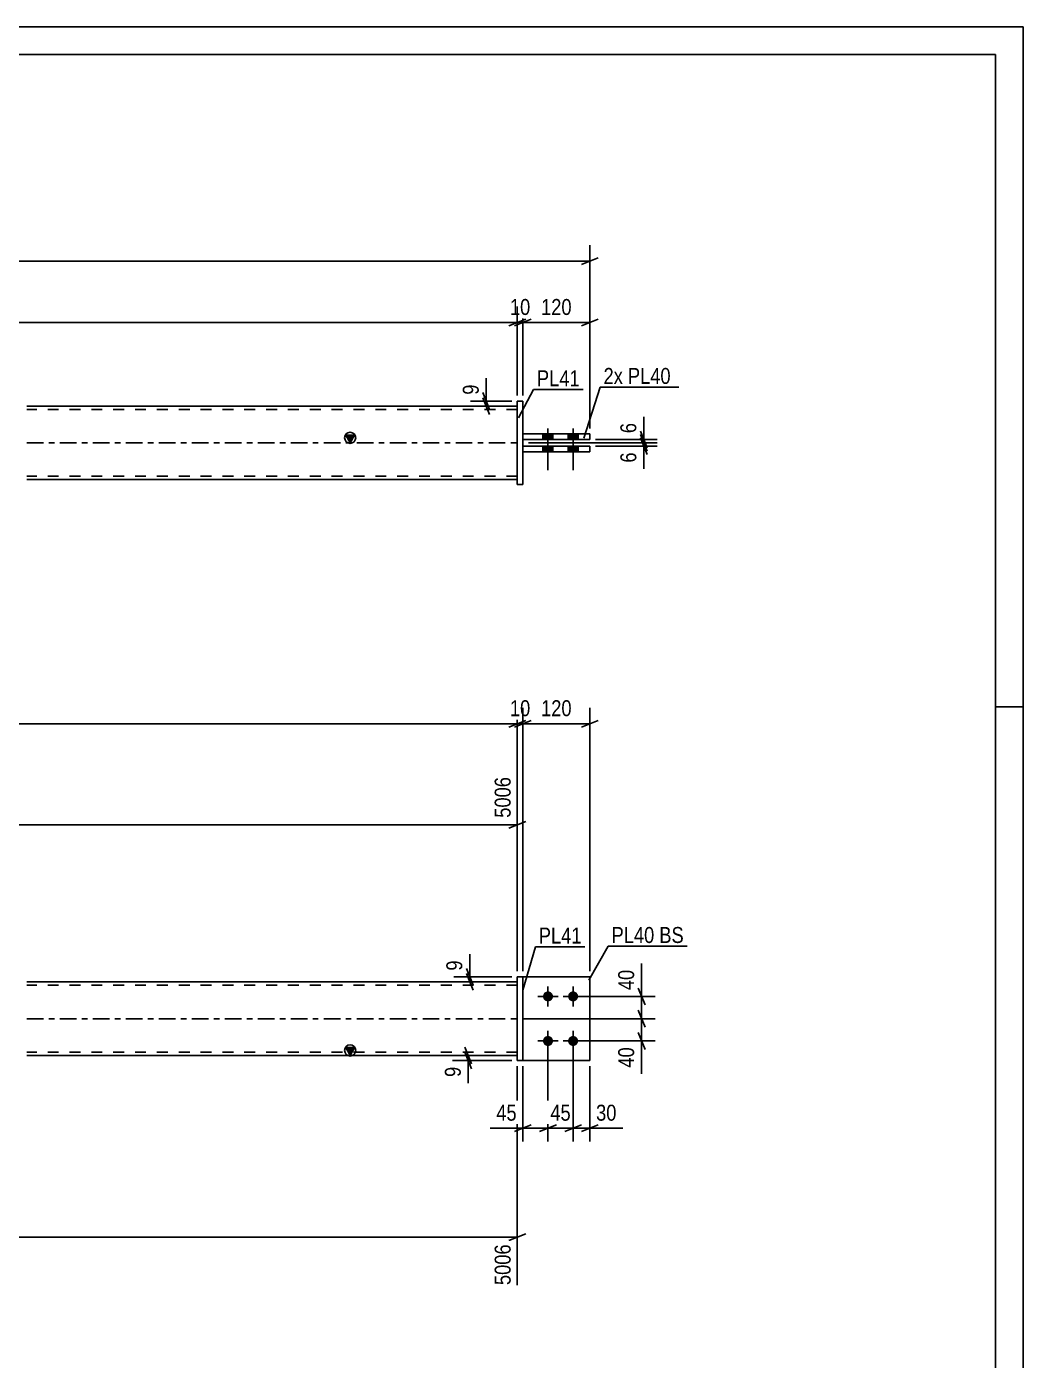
# Model space of a CAD drawing. Header units: millimetres. Extents: x 0 to 594, y 0 to 420.
# Drawn here: x 415.2 to 594, y 180.7 to 420 of the extents above; entities that cross this region are included whole.
import ezdxf

# ---------------------------------------------------------------- set-up
doc = ezdxf.new("R2010")
doc.units = ezdxf.units.MM
doc.linetypes.add('DXK_LINE_DOT2', pattern=[3.9198, 1.9599, -1.9599])
doc.linetypes.add('DXK_LINE_DOT3', pattern=[5.9187, 2.979, -0.9799, 0.9799, -0.9799])
doc.styles.add('Arial Narrow', font='ARIALN.TTF', dxfattribs={"height": 0.2})

# ---------------------------------------------------------------- blocks, each defined once
blk = doc.blocks.new('Unknown-582685858-1127')
at = {"color": 5, "linetype": 'Continuous'}
for p, q in [((594, 420), (0, 420)), ((594, 0), (594, 420)), ((589, 415), (5, 415)), ((589, 5), (589, 415)), ((594, 298), (589, 298))]:
    blk.add_line(p, q, dxfattribs=at)
blk = doc.blocks.new('Part-582685858-1683 - 1672')
at = {"linetype": 'Continuous'}
blk.add_hatch(color=2, dxfattribs=at).paths.add_polyline_path([(473.2, 235.43), (472.4, 236.83), (474, 236.83)])
at = {"color": 2, "linetype": 'Continuous'}
for p, q in [((503.2, 248.63), (415.2, 248.63)), ((503.2, 235.43), (415.2, 235.43)), ((473.2, 235.43), (472.4, 236.83)), ((472.4, 236.83), (474, 236.83)), ((474, 236.83), (473.2, 235.43))]:
    blk.add_line(p, q, dxfattribs=at)
at = {"color": 7, "linetype": 'DXK_LINE_DOT2'}
for p, q in [((503.2, 248.03), (415.2, 248.03)), ((503.2, 235.43), (503.2, 248.63)), ((503.2, 236.03), (415.2, 236.03))]:
    blk.add_line(p, q, dxfattribs=at)
at = {"color": 7, "linetype": 'DXK_LINE_DOT3'}
blk.add_line((415.2, 242.03), (503.2, 242.03), dxfattribs=at)
at = {"color": 2, "linetype": 'Continuous'}
blk.add_circle((473.2, 236.33), 1, dxfattribs=at)
blk = doc.blocks.new('Part-582685858-1688 - 1672')
at = {"color": 2, "linetype": 'Continuous'}
for p, q in [((516.2, 249.53), (504.2, 249.53)), ((516.2, 249.53), (516.2, 249.53)), ((516.2, 249.53), (516.2, 234.53)), ((516.2, 234.53), (504.2, 234.53))]:
    blk.add_line(p, q, dxfattribs=at)
at = {"color": 7, "linetype": 'DXK_LINE_DOT2'}
for p, q in [((516.2, 249.53), (504.2, 249.53)), ((504.2, 249.53), (504.2, 249.53)), ((504.2, 234.53), (504.2, 249.53)), ((516.2, 249.53), (516.2, 249.53)), ((516.2, 234.53), (504.2, 234.53))]:
    blk.add_line(p, q, dxfattribs=at)
blk = doc.blocks.new('Part-582685858-1693 - 1672')
at = {"color": 7, "linetype": 'DXK_LINE_DOT2'}
for p, q in [((504.2, 249.53), (516.2, 249.53)), ((516.2, 249.53), (504.2, 249.53)), ((504.2, 249.53), (504.2, 249.53)), ((504.2, 234.53), (504.2, 249.53)), ((516.2, 249.53), (516.2, 249.53)), ((516.2, 249.53), (516.2, 234.53)), ((516.2, 234.53), (504.2, 234.53)), ((516.2, 234.53), (504.2, 234.53))]:
    blk.add_line(p, q, dxfattribs=at)
blk = doc.blocks.new('Part-582685858-1698 - 1672')
at = {"color": 2, "linetype": 'Continuous'}
for p, q in [((503.2, 249.53), (504.2, 249.53)), ((503.2, 234.53), (503.2, 249.53)), ((504.2, 234.53), (504.2, 249.53)), ((503.2, 234.53), (503.2, 234.53)), ((503.2, 234.53), (504.2, 234.53))]:
    blk.add_line(p, q, dxfattribs=at)
at = {"color": 7, "linetype": 'DXK_LINE_DOT2'}
for p, q in [((503.2, 249.53), (504.2, 249.53)), ((503.2, 234.53), (504.2, 234.53))]:
    blk.add_line(p, q, dxfattribs=at)
blk = doc.blocks.new('Bolt-582685858-1719 - 1672')
at = {"linetype": 'Continuous'}
for points in [[(508.7, 246.93), (508.89, 246.91), (509.07, 246.85), (509.23, 246.76), (509.37, 246.63), (509.48, 246.48), (509.56, 246.31), (509.6, 246.12), (509.6, 245.93), (509.56, 245.75), (509.48, 245.58), (509.37, 245.42), (509.23, 245.3), (509.07, 245.2), (508.89, 245.15), (508.7, 245.13), (508.52, 245.15), (508.34, 245.2), (508.17, 245.3), (508.03, 245.42), (507.92, 245.58), (507.85, 245.75), (507.81, 245.93), (507.81, 246.12), (507.85, 246.31), (507.92, 246.48), (508.03, 246.63), (508.17, 246.76), (508.34, 246.85), (508.52, 246.91)], [(513.2, 246.93), (513.39, 246.91), (513.57, 246.85), (513.73, 246.76), (513.87, 246.63), (513.98, 246.48), (514.06, 246.31), (514.1, 246.12), (514.1, 245.93), (514.06, 245.75), (513.98, 245.58), (513.87, 245.42), (513.73, 245.3), (513.57, 245.2), (513.39, 245.15), (513.2, 245.13), (513.02, 245.15), (512.84, 245.2), (512.67, 245.3), (512.53, 245.42), (512.42, 245.58), (512.35, 245.75), (512.31, 245.93), (512.31, 246.12), (512.35, 246.31), (512.42, 246.48), (512.53, 246.63), (512.67, 246.76), (512.84, 246.85), (513.02, 246.91)], [(508.7, 238.93), (508.89, 238.91), (509.07, 238.85), (509.23, 238.76), (509.37, 238.63), (509.48, 238.48), (509.56, 238.31), (509.6, 238.12), (509.6, 237.93), (509.56, 237.75), (509.48, 237.58), (509.37, 237.42), (509.23, 237.3), (509.07, 237.2), (508.89, 237.15), (508.7, 237.13), (508.52, 237.15), (508.34, 237.2), (508.17, 237.3), (508.03, 237.42), (507.92, 237.58), (507.85, 237.75), (507.81, 237.93), (507.81, 238.12), (507.85, 238.31), (507.92, 238.48), (508.03, 238.63), (508.17, 238.76), (508.34, 238.85), (508.52, 238.91)], [(513.2, 238.93), (513.39, 238.91), (513.57, 238.85), (513.73, 238.76), (513.87, 238.63), (513.98, 238.48), (514.06, 238.31), (514.1, 238.12), (514.1, 237.93), (514.06, 237.75), (513.98, 237.58), (513.87, 237.42), (513.73, 237.3), (513.57, 237.2), (513.39, 237.15), (513.2, 237.13), (513.02, 237.15), (512.84, 237.2), (512.67, 237.3), (512.53, 237.42), (512.42, 237.58), (512.35, 237.75), (512.31, 237.93), (512.31, 238.12), (512.35, 238.31), (512.42, 238.48), (512.53, 238.63), (512.67, 238.76), (512.84, 238.85), (513.02, 238.91)]]:
    blk.add_hatch(color=1, dxfattribs=at).paths.add_polyline_path(points)
at = {"color": 1, "linetype": 'Continuous'}
for p, q in [((508.7, 247.83), (508.7, 244.23)), ((513.2, 247.83), (513.2, 244.23)), ((506.9, 246.03), (510.5, 246.03)), ((511.4, 246.03), (515, 246.03)), ((508.7, 239.83), (508.7, 236.23)), ((513.2, 239.83), (513.2, 236.23)), ((506.9, 238.03), (510.5, 238.03)), ((511.4, 238.03), (515, 238.03))]:
    blk.add_line(p, q, dxfattribs=at)
blk = doc.blocks.new('Bolt-582685858-1367 - 1364')
at = {"linetype": 'Continuous'}
for points in [[(509.6, 346.94), (507.8, 346.94), (507.8, 345.94), (509.6, 345.94)], [(509.6, 346.94), (507.8, 346.94), (507.8, 345.94), (509.6, 345.94)], [(514.1, 346.94), (512.3, 346.94), (512.3, 345.94), (514.1, 345.94)], [(514.1, 346.94), (512.3, 346.94), (512.3, 345.94), (514.1, 345.94)], [(509.6, 344.74), (507.8, 344.74), (507.8, 343.74), (509.6, 343.74)], [(509.6, 344.74), (507.8, 344.74), (507.8, 343.74), (509.6, 343.74)], [(514.1, 344.74), (512.3, 344.74), (512.3, 343.74), (514.1, 343.74)], [(514.1, 344.74), (512.3, 344.74), (512.3, 343.74), (514.1, 343.74)]]:
    blk.add_hatch(color=1, dxfattribs=at).paths.add_polyline_path(points)
at = {"color": 1, "linetype": 'Continuous'}
for p, q in [((507.8, 346.94), (507.8, 345.94)), ((507.8, 346.94), (507.8, 345.94)), ((508.7, 347.94), (508.7, 340.44)), ((508.7, 347.94), (508.7, 340.44)), ((509.6, 346.94), (509.6, 345.94)), ((509.6, 346.94), (509.6, 345.94)), ((512.3, 346.94), (512.3, 345.94)), ((512.3, 346.94), (512.3, 345.94)), ((513.2, 347.94), (513.2, 340.44)), ((513.2, 347.94), (513.2, 340.44)), ((514.1, 346.94), (514.1, 345.94)), ((514.1, 346.94), (514.1, 345.94)), ((507.8, 344.74), (507.8, 343.74)), ((507.8, 344.74), (507.8, 343.74)), ((509.6, 344.74), (509.6, 343.74)), ((509.6, 344.74), (509.6, 343.74)), ((512.3, 344.74), (512.3, 343.74)), ((512.3, 344.74), (512.3, 343.74)), ((514.1, 344.74), (514.1, 343.74)), ((514.1, 344.74), (514.1, 343.74))]:
    blk.add_line(p, q, dxfattribs=at)
blk = doc.blocks.new('Part-582685858-1402 - 1364')
at = {"linetype": 'Continuous'}
blk.add_hatch(color=2, dxfattribs=at).paths.add_polyline_path([(473.2, 345.34), (472.4, 346.74), (474, 346.74)])
at = {"color": 2, "linetype": 'Continuous'}
for p, q in [((503.2, 351.94), (415.2, 351.94)), ((473.2, 345.34), (472.4, 346.74)), ((472.4, 346.74), (474, 346.74)), ((474, 346.74), (473.2, 345.34)), ((503.2, 338.74), (415.2, 338.74))]:
    blk.add_line(p, q, dxfattribs=at)
at = {"color": 7, "linetype": 'DXK_LINE_DOT2'}
for p, q in [((503.2, 338.74), (503.2, 351.94)), ((503.2, 351.34), (415.2, 351.34)), ((503.2, 339.34), (415.2, 339.34))]:
    blk.add_line(p, q, dxfattribs=at)
at = {"color": 7, "linetype": 'DXK_LINE_DOT3'}
blk.add_line((415.2, 345.34), (503.2, 345.34), dxfattribs=at)
at = {"color": 2, "linetype": 'Continuous'}
blk.add_circle((473.2, 346.24), 1, dxfattribs=at)
blk = doc.blocks.new('Part-582685858-1417 - 1364')
at = {"color": 2, "linetype": 'Continuous'}
for p, q in [((504.2, 344.74), (516.2, 344.74)), ((504.2, 343.74), (504.2, 344.74)), ((516.2, 343.74), (516.2, 344.74)), ((516.2, 343.74), (504.2, 343.74))]:
    blk.add_line(p, q, dxfattribs=at)
at = {"color": 7, "linetype": 'DXK_LINE_DOT2'}
for p, q in [((516.2, 344.74), (504.2, 344.74)), ((504.2, 343.74), (516.2, 343.74))]:
    blk.add_line(p, q, dxfattribs=at)
blk = doc.blocks.new('Part-582685858-1422 - 1364')
at = {"color": 2, "linetype": 'Continuous'}
for p, q in [((504.2, 346.94), (516.2, 346.94)), ((504.2, 346.94), (504.2, 345.94)), ((516.2, 346.94), (516.2, 345.94)), ((504.2, 345.94), (516.2, 345.94))]:
    blk.add_line(p, q, dxfattribs=at)
at = {"color": 7, "linetype": 'DXK_LINE_DOT2'}
for p, q in [((504.2, 346.94), (504.2, 346.94)), ((516.2, 346.94), (504.2, 346.94)), ((516.2, 346.94), (516.2, 346.94)), ((504.2, 345.94), (516.2, 345.94))]:
    blk.add_line(p, q, dxfattribs=at)
blk = doc.blocks.new('Part-582685858-1437 - 1364')
at = {"color": 2, "linetype": 'Continuous'}
for p, q in [((503.2, 352.84), (503.2, 352.84)), ((503.2, 337.84), (503.2, 352.84)), ((503.2, 352.84), (504.2, 352.84)), ((504.2, 352.84), (504.2, 352.84)), ((504.2, 352.84), (504.2, 337.84)), ((503.2, 337.84), (504.2, 337.84)), ((503.2, 337.84), (503.2, 337.84)), ((504.2, 337.84), (504.2, 337.84))]:
    blk.add_line(p, q, dxfattribs=at)
at = {"color": 7, "linetype": 'DXK_LINE_DOT2'}
for p, q in [((503.2, 352.84), (503.2, 352.84)), ((503.2, 352.84), (504.2, 352.84)), ((503.2, 337.84), (504.2, 337.84))]:
    blk.add_line(p, q, dxfattribs=at)
blk = doc.blocks.new('StraightDimension-582685858-1814 - 1672')
at = {"color": 7, "linetype": 'Continuous'}
for p, q in [((316.77, 234.43), (316.77, 185.54)), ((503.2, 233.53), (503.2, 194.24)), ((318.27, 203.45), (315.27, 202.25)), ((501.7, 202.25), (504.7, 203.45)), ((316.77, 202.85), (503.2, 202.85))]:
    blk.add_line(p, q, dxfattribs=at)
at = {"color": 0}
blk.add_wipeout([(414.24, 203.6), (414.24, 207.8), (405.73, 207.8), (405.73, 203.6)], dxfattribs=at)
at = {"color": 0, "linetype": 'Continuous'}
blk.add_wipeout([(502.6, 202.15), (498.4, 202.15), (498.4, 193.64), (502.6, 193.64)], dxfattribs=at)
at = {"color": 3, "style": 'Arial Narrow'}
blk.add_text('2074', height=2.863, dxfattribs=at).set_placement((406.33, 204.2))
at = {"color": 3, "linetype": 'Continuous', "style": 'Arial Narrow'}
blk.add_text('5006', height=2.863, rotation=90.0002, dxfattribs=at).set_placement((502, 194.24))
blk = doc.blocks.new('StraightDimension-582685858-1987 - 1672')
at = {"color": 7, "linetype": 'Continuous'}
for p, q in [((524.91, 247.53), (526.11, 244.53)), ((514.2, 246.03), (527.91, 246.03)), ((525.51, 242.03), (525.51, 246.03)), ((504.2, 242.03), (527.91, 242.03)), ((526.11, 240.53), (524.91, 243.53))]:
    blk.add_line(p, q, dxfattribs=at)
at = {"color": 0}
blk.add_wipeout([(524.76, 251.41), (520.56, 251.41), (520.56, 246.55), (524.76, 246.55)], dxfattribs=at)
at = {"color": 7, "linetype": 'Continuous'}
blk.add_line((525.51, 246.03), (525.51, 251.93), dxfattribs=at)
blk.add_line((525.51, 246.03), (525.51, 251.93), dxfattribs=at)
at = {"color": 3, "style": 'Arial Narrow'}
blk.add_text('40', height=2.863, rotation=90.0002, dxfattribs=at).set_placement((524.16, 247.15))
blk = doc.blocks.new('StraightDimension-582685858-1909 - 1672')
at = {"color": 7, "linetype": 'Continuous'}
for p, q in [((508.7, 237.03), (508.7, 219.98)), ((504.2, 233.53), (504.2, 219.98)), ((502.7, 221.78), (505.7, 222.98)), ((510.2, 222.98), (507.2, 221.78)), ((504.2, 222.38), (508.7, 222.38))]:
    blk.add_line(p, q, dxfattribs=at)
at = {"color": 0}
blk.add_wipeout([(503.68, 223.13), (503.68, 227.33), (498.82, 227.33), (498.82, 223.13)], dxfattribs=at)
at = {"color": 7, "linetype": 'Continuous'}
blk.add_line((504.2, 222.38), (498.3, 222.38), dxfattribs=at)
blk.add_line((504.2, 222.38), (498.3, 222.38), dxfattribs=at)
at = {"color": 3, "style": 'Arial Narrow'}
blk.add_text('45', height=2.863, dxfattribs=at).set_placement((499.42, 223.73))
blk = doc.blocks.new('StraightDimension-582685858-1774 - 1672')
at = {"color": 7, "linetype": 'Continuous'}
for p, q in [((299.2, 249.79), (299.2, 285.39)), ((503.2, 250.53), (503.2, 285.39)), ((300.7, 277.38), (297.7, 276.18)), ((299.2, 276.78), (503.2, 276.78)), ((501.7, 276.18), (504.7, 277.38))]:
    blk.add_line(p, q, dxfattribs=at)
at = {"color": 0, "linetype": 'Continuous'}
blk.add_wipeout([(502.6, 285.99), (498.4, 285.99), (498.4, 277.48), (502.6, 277.48)], dxfattribs=at)
at = {"color": 0}
blk.add_wipeout([(405.46, 277.53), (405.46, 281.73), (396.95, 281.73), (396.95, 277.53)], dxfattribs=at)
at = {"color": 3, "linetype": 'Continuous', "style": 'Arial Narrow'}
blk.add_text('5006', height=2.863, rotation=90.0002, dxfattribs=at).set_placement((502, 278.08))
at = {"color": 3, "style": 'Arial Narrow'}
blk.add_text('2250', height=2.863, dxfattribs=at).set_placement((397.55, 278.13))
blk = doc.blocks.new('StraightDimension-582685858-2032 - 1672')
at = {"color": 7, "linetype": 'Continuous'}
for p, q in [((503.2, 250.53), (503.2, 297.8)), ((83.91, 294.95), (503.2, 294.95)), ((501.7, 294.35), (504.7, 295.55))]:
    blk.add_line(p, q, dxfattribs=at)
blk = doc.blocks.new('StraightDimension-582685858-1900 - 1672')
at = {"color": 7, "linetype": 'Continuous'}
for p, q in [((493.8, 236.93), (495, 233.93)), ((502.2, 235.43), (491.55, 235.43)), ((502.2, 234.53), (491.55, 234.53)), ((495, 233.03), (493.8, 236.03)), ((494.4, 234.53), (494.4, 235.43))]:
    blk.add_line(p, q, dxfattribs=at)
at = {"color": 0}
blk.add_wipeout([(493.65, 234), (489.45, 234), (489.45, 230.97), (493.65, 230.97)], dxfattribs=at)
at = {"color": 7, "linetype": 'Continuous'}
blk.add_line((494.4, 234.53), (494.4, 230.45), dxfattribs=at)
blk.add_line((494.4, 234.53), (494.4, 230.45), dxfattribs=at)
at = {"color": 3, "style": 'Arial Narrow'}
blk.add_text('9', height=2.86, rotation=90.0002, dxfattribs=at).set_placement((493.05, 231.57))
blk = doc.blocks.new('StraightDimension-582685858-1925 - 1672')
at = {"color": 7, "linetype": 'Continuous'}
for p, q in [((508.7, 237.03), (508.7, 219.98)), ((513.2, 237.03), (513.2, 219.98)), ((507.2, 221.78), (510.2, 222.98)), ((514.7, 222.98), (511.7, 221.78)), ((508.7, 222.38), (513.2, 222.38))]:
    blk.add_line(p, q, dxfattribs=at)
at = {"color": 0}
blk.add_wipeout([(513.38, 223.13), (513.38, 227.33), (508.52, 227.33), (508.52, 223.13)], dxfattribs=at)
at = {"color": 3, "style": 'Arial Narrow'}
blk.add_text('45', height=2.863, dxfattribs=at).set_placement((509.12, 223.73))
blk = doc.blocks.new('StraightDimension-582685858-1935 - 1672')
at = {"color": 7, "linetype": 'Continuous'}
for p, q in [((513.2, 237.03), (513.2, 219.98)), ((516.2, 233.53), (516.2, 219.98)), ((511.7, 221.78), (514.7, 222.98)), ((517.7, 222.98), (514.7, 221.78)), ((513.2, 222.38), (516.2, 222.38))]:
    blk.add_line(p, q, dxfattribs=at)
at = {"color": 0}
blk.add_wipeout([(521.58, 223.13), (521.58, 227.33), (516.73, 227.33), (516.73, 223.13)], dxfattribs=at)
at = {"color": 7, "linetype": 'Continuous'}
blk.add_line((516.2, 222.38), (522.11, 222.38), dxfattribs=at)
blk.add_line((516.2, 222.38), (522.11, 222.38), dxfattribs=at)
at = {"color": 3, "style": 'Arial Narrow'}
blk.add_text('30', height=2.863, dxfattribs=at).set_placement((517.33, 223.73))
blk = doc.blocks.new('StraightDimension-582685858-1974 - 1672')
at = {"color": 7, "linetype": 'Continuous'}
for p, q in [((504.2, 242.03), (527.91, 242.03)), ((524.91, 243.53), (526.11, 240.53)), ((525.51, 238.03), (525.51, 242.03)), ((526.11, 236.53), (524.91, 239.53)), ((514.2, 238.03), (527.91, 238.03))]:
    blk.add_line(p, q, dxfattribs=at)
at = {"color": 0}
blk.add_wipeout([(524.76, 237.5), (520.56, 237.5), (520.56, 232.65), (524.76, 232.65)], dxfattribs=at)
at = {"color": 7, "linetype": 'Continuous'}
blk.add_line((525.51, 238.03), (525.51, 232.12), dxfattribs=at)
blk.add_line((525.51, 238.03), (525.51, 232.12), dxfattribs=at)
at = {"color": 3, "style": 'Arial Narrow'}
blk.add_text('40', height=2.863, rotation=90.0002, dxfattribs=at).set_placement((524.16, 233.25))
blk = doc.blocks.new('StraightDimension-582685858-2009 - 1672')
at = {"color": 7, "linetype": 'Continuous'}
for p, q in [((502.2, 249.53), (491.82, 249.53)), ((494.07, 251.03), (495.27, 248.03)), ((495.27, 247.13), (494.07, 250.13)), ((494.67, 248.63), (494.67, 249.53)), ((502.2, 248.63), (491.82, 248.63))]:
    blk.add_line(p, q, dxfattribs=at)
at = {"color": 0}
blk.add_wipeout([(493.92, 253.08), (489.72, 253.08), (489.72, 250.05), (493.92, 250.05)], dxfattribs=at)
at = {"color": 7, "linetype": 'Continuous'}
blk.add_line((494.67, 249.53), (494.67, 253.61), dxfattribs=at)
blk.add_line((494.67, 249.53), (494.67, 253.61), dxfattribs=at)
at = {"color": 3, "style": 'Arial Narrow'}
blk.add_text('9', height=2.86, rotation=90.0002, dxfattribs=at).set_placement((493.32, 250.65))
blk = doc.blocks.new('StraightDimension-582685858-2043 - 1672')
at = {"color": 7, "linetype": 'Continuous'}
for p, q in [((503.2, 250.53), (503.2, 297.8)), ((504.2, 250.53), (504.2, 297.8)), ((501.7, 294.35), (504.7, 295.55)), ((505.7, 295.55), (502.7, 294.35)), ((503.2, 294.95), (504.2, 294.95))]:
    blk.add_line(p, q, dxfattribs=at)
at = {"color": 0}
blk.add_wipeout([(506.13, 295.7), (506.13, 299.9), (501.27, 299.9), (501.27, 295.7)], dxfattribs=at)
at = {"color": 3, "style": 'Arial Narrow'}
blk.add_text('10', height=2.863, dxfattribs=at).set_placement((501.87, 296.3))
blk = doc.blocks.new('StraightDimension-582685858-2054 - 1672')
at = {"color": 7, "linetype": 'Continuous'}
for p, q in [((504.2, 250.53), (504.2, 297.8)), ((516.2, 250.53), (516.2, 297.8)), ((502.7, 294.35), (505.7, 295.55)), ((504.2, 294.95), (516.2, 294.95)), ((517.7, 295.55), (514.7, 294.35))]:
    blk.add_line(p, q, dxfattribs=at)
at = {"color": 0}
blk.add_wipeout([(513.54, 295.7), (513.54, 299.9), (506.86, 299.9), (506.86, 295.7)], dxfattribs=at)
at = {"color": 3, "style": 'Arial Narrow'}
blk.add_text('120', height=2.863, dxfattribs=at).set_placement((507.46, 296.3))
blk = doc.blocks.new('StraightDimension-582685858-1498 - 1364')
at = {"color": 7, "linetype": 'Continuous'}
for p, q in [((516.2, 347.94), (516.2, 380.79)), ((514.7, 377.34), (517.7, 378.54)), ((71.91, 377.94), (516.2, 377.94))]:
    blk.add_line(p, q, dxfattribs=at)
blk = doc.blocks.new('StraightDimension-582685858-1509 - 1364')
at = {"color": 7, "linetype": 'Continuous'}
for p, q in [((504.2, 353.84), (504.2, 369.78)), ((516.2, 347.94), (516.2, 369.78)), ((502.7, 366.33), (505.7, 367.53)), ((504.2, 366.93), (516.2, 366.93)), ((517.7, 367.53), (514.7, 366.33))]:
    blk.add_line(p, q, dxfattribs=at)
at = {"color": 0}
blk.add_wipeout([(513.54, 367.68), (513.54, 371.88), (506.86, 371.88), (506.86, 367.68)], dxfattribs=at)
at = {"color": 3, "style": 'Arial Narrow'}
blk.add_text('120', height=2.863, dxfattribs=at).set_placement((507.46, 368.28))
blk = doc.blocks.new('StraightDimension-582685858-1519 - 1364')
at = {"color": 7, "linetype": 'Continuous'}
for p, q in [((503.2, 353.84), (503.2, 369.78)), ((504.2, 353.84), (504.2, 369.78)), ((501.7, 366.33), (504.7, 367.53)), ((505.7, 367.53), (502.7, 366.33)), ((503.2, 366.93), (504.2, 366.93))]:
    blk.add_line(p, q, dxfattribs=at)
at = {"color": 0}
blk.add_wipeout([(506.13, 367.68), (506.13, 371.88), (501.27, 371.88), (501.27, 367.68)], dxfattribs=at)
at = {"color": 3, "style": 'Arial Narrow'}
blk.add_text('10', height=2.863, dxfattribs=at).set_placement((501.87, 368.28))
blk = doc.blocks.new('StraightDimension-582685858-1529 - 1364')
at = {"color": 7, "linetype": 'Continuous'}
for p, q in [((503.2, 353.84), (503.2, 369.78)), ((84.91, 366.93), (503.2, 366.93)), ((501.7, 366.33), (504.7, 367.53))]:
    blk.add_line(p, q, dxfattribs=at)
blk = doc.blocks.new('StraightDimension-582685858-1560 - 1364')
at = {"color": 7, "linetype": 'Continuous'}
for p, q in [((497.02, 354.34), (498.22, 351.34)), ((502.2, 352.84), (494.77, 352.84)), ((502.2, 351.94), (494.77, 351.94)), ((498.22, 350.44), (497.02, 353.44)), ((497.62, 351.94), (497.62, 352.84))]:
    blk.add_line(p, q, dxfattribs=at)
at = {"color": 0}
blk.add_wipeout([(496.87, 356.39), (492.67, 356.39), (492.67, 353.37), (496.87, 353.37)], dxfattribs=at)
at = {"color": 7, "linetype": 'Continuous'}
blk.add_line((497.62, 352.84), (497.62, 356.92), dxfattribs=at)
blk.add_line((497.62, 352.84), (497.62, 356.92), dxfattribs=at)
at = {"color": 3, "style": 'Arial Narrow'}
blk.add_text('9', height=2.86, rotation=90.0002, dxfattribs=at).set_placement((496.27, 353.97))
blk = doc.blocks.new('StraightDimension-582685858-1571 - 1364')
at = {"color": 7, "linetype": 'Continuous'}
for p, q in [((525.3, 347.44), (526.5, 344.44)), ((505.2, 345.34), (528.3, 345.34)), ((517.2, 345.94), (528.3, 345.94)), ((526.5, 343.84), (525.3, 346.84)), ((525.9, 345.34), (525.9, 345.94))]:
    blk.add_line(p, q, dxfattribs=at)
at = {"color": 0}
blk.add_wipeout([(525.15, 349.49), (520.95, 349.49), (520.95, 346.47), (525.15, 346.47)], dxfattribs=at)
at = {"color": 7, "linetype": 'Continuous'}
blk.add_line((525.9, 345.94), (525.9, 350.02), dxfattribs=at)
blk.add_line((525.9, 345.94), (525.9, 350.02), dxfattribs=at)
at = {"color": 3, "style": 'Arial Narrow'}
blk.add_text('6', height=2.86, rotation=90.0002, dxfattribs=at).set_placement((524.55, 347.07))
blk = doc.blocks.new('StraightDimension-582685858-1580 - 1364')
at = {"color": 7, "linetype": 'Continuous'}
for p, q in [((505.2, 345.34), (528.3, 345.34)), ((517.2, 344.74), (528.3, 344.74)), ((525.3, 346.84), (526.5, 343.84)), ((526.5, 343.24), (525.3, 346.24)), ((525.9, 344.74), (525.9, 345.34))]:
    blk.add_line(p, q, dxfattribs=at)
at = {"color": 0}
blk.add_wipeout([(525.15, 344.22), (520.95, 344.22), (520.95, 341.19), (525.15, 341.19)], dxfattribs=at)
at = {"color": 7, "linetype": 'Continuous'}
blk.add_line((525.9, 344.74), (525.9, 340.66), dxfattribs=at)
blk.add_line((525.9, 344.74), (525.9, 340.66), dxfattribs=at)
at = {"color": 3, "style": 'Arial Narrow'}
blk.add_text('6', height=2.86, rotation=90.0002, dxfattribs=at).set_placement((524.55, 341.79))
blk = doc.blocks.new('Mark-582685858-1694 - 1672')
at = {"color": 0}
blk.add_wipeout([(514.73, 255.51), (514.73, 258.51), (507.05, 258.51), (507.05, 255.51)], dxfattribs=at)
blk.add_wipeout([(514.73, 255.51), (514.73, 258.51), (507.05, 258.51), (507.05, 255.51)], dxfattribs=at)
at = {"color": 30, "linetype": 'Continuous'}
for p, q in [((504.2, 247.15), (506.45, 254.91)), ((506.45, 254.91), (515.33, 254.91))]:
    blk.add_line(p, q, dxfattribs=at)
at = {"color": 3, "style": 'Arial Narrow'}
blk.add_text('PL41', height=2.863, dxfattribs=at).set_placement((507.05, 255.51))
blk = doc.blocks.new('MarkSet-582685858-2086 - 1672')
at = {"color": 0}
blk.add_wipeout([(527.78, 255.61), (527.78, 258.61), (520.11, 258.61), (520.11, 255.61)], dxfattribs=at)
blk.add_wipeout([(527.78, 255.61), (527.78, 258.61), (520.11, 258.61), (520.11, 255.61)], dxfattribs=at)
at = {"color": 30, "linetype": 'Continuous'}
blk.add_line((516.01, 248.95), (519.51, 255.01), dxfattribs=at)
at = {"color": 0}
blk.add_wipeout([(533.06, 255.61), (533.06, 258.61), (528.68, 258.61), (528.68, 255.61)], dxfattribs=at)
blk.add_wipeout([(533.06, 255.61), (533.06, 258.61), (528.68, 258.61), (528.68, 255.61)], dxfattribs=at)
at = {"color": 30, "linetype": 'Continuous'}
blk.add_line((519.51, 255.01), (533.66, 255.01), dxfattribs=at)
at = {"color": 3, "style": 'Arial Narrow'}
for s, p in [('PL40', (520.11, 255.61)), ('BS', (528.68, 255.61))]:
    blk.add_text(s, height=2.863, dxfattribs=at).set_placement(p)
blk = doc.blocks.new('Mark-582685858-1433 - 1364')
at = {"color": 0}
blk.add_wipeout([(514.4, 355.49), (514.4, 358.49), (506.72, 358.49), (506.72, 355.49)], dxfattribs=at)
blk.add_wipeout([(514.4, 355.49), (514.4, 358.49), (506.72, 358.49), (506.72, 355.49)], dxfattribs=at)
at = {"color": 30, "linetype": 'Continuous'}
for p, q in [((503.43, 349.81), (506.12, 354.89)), ((506.12, 354.89), (515, 354.89))]:
    blk.add_line(p, q, dxfattribs=at)
at = {"color": 3, "style": 'Arial Narrow'}
blk.add_text('PL41', height=2.863, dxfattribs=at).set_placement((506.72, 355.49))
blk = doc.blocks.new('MarkSet-582685858-1657 - 1364')
at = {"color": 0}
blk.add_wipeout([(522.14, 355.91), (522.14, 358.91), (518.67, 358.91), (518.67, 355.91)], dxfattribs=at)
blk.add_wipeout([(522.14, 355.91), (522.14, 358.91), (518.67, 358.91), (518.67, 355.91)], dxfattribs=at)
at = {"color": 30, "linetype": 'Continuous'}
blk.add_line((515.11, 346.17), (518.07, 355.31), dxfattribs=at)
at = {"color": 0}
blk.add_wipeout([(530.71, 355.91), (530.71, 358.91), (523.04, 358.91), (523.04, 355.91)], dxfattribs=at)
blk.add_wipeout([(530.71, 355.91), (530.71, 358.91), (523.04, 358.91), (523.04, 355.91)], dxfattribs=at)
at = {"color": 30, "linetype": 'Continuous'}
blk.add_line((518.07, 355.31), (532.21, 355.31), dxfattribs=at)
at = {"color": 3, "style": 'Arial Narrow'}
for s, p in [('2x', (518.67, 355.91)), ('PL40', (523.04, 355.91))]:
    blk.add_text(s, height=2.863, dxfattribs=at).set_placement(p)

msp = doc.modelspace()

# ---------------------------------------------------------------- block references
for name in ['Unknown-582685858-1127', 'Part-582685858-1402 - 1364', 'Part-582685858-1437 - 1364', 'Part-582685858-1422 - 1364', 'Bolt-582685858-1367 - 1364', 'Part-582685858-1417 - 1364', 'Part-582685858-1698 - 1672', 'Part-582685858-1688 - 1672', 'Part-582685858-1693 - 1672', 'Part-582685858-1683 - 1672', 'Bolt-582685858-1719 - 1672']:
    msp.add_blockref(name, (0, 0))

# ---------------------------------------------------------------- next in the draw order: block references
for name in ['StraightDimension-582685858-1498 - 1364', 'StraightDimension-582685858-1987 - 1672', 'StraightDimension-582685858-1814 - 1672']:
    msp.add_blockref(name, (0, 0))

# ---------------------------------------------------------------- next in the draw order: block references
for name in ['StraightDimension-582685858-1509 - 1364', 'StraightDimension-582685858-1774 - 1672', 'StraightDimension-582685858-1909 - 1672']:
    msp.add_blockref(name, (0, 0))

# ---------------------------------------------------------------- next in the draw order: block references
for name in ['StraightDimension-582685858-1519 - 1364', 'StraightDimension-582685858-1571 - 1364', 'StraightDimension-582685858-2032 - 1672', 'StraightDimension-582685858-1900 - 1672', 'StraightDimension-582685858-1925 - 1672']:
    msp.add_blockref(name, (0, 0))

# ---------------------------------------------------------------- next in the draw order: block references
for name in ['StraightDimension-582685858-1529 - 1364', 'StraightDimension-582685858-1580 - 1364', 'StraightDimension-582685858-2009 - 1672', 'StraightDimension-582685858-1935 - 1672']:
    msp.add_blockref(name, (0, 0))

# ---------------------------------------------------------------- next in the draw order: block references
for name in ['StraightDimension-582685858-1560 - 1364', 'Mark-582685858-1433 - 1364', 'StraightDimension-582685858-2043 - 1672', 'StraightDimension-582685858-1974 - 1672']:
    msp.add_blockref(name, (0, 0))

# ---------------------------------------------------------------- next in the draw order: block references
for name in ['MarkSet-582685858-1657 - 1364', 'StraightDimension-582685858-2054 - 1672']:
    msp.add_blockref(name, (0, 0))

# ---------------------------------------------------------------- next in the draw order: block references
msp.add_blockref('Mark-582685858-1694 - 1672', (0, 0))

# ---------------------------------------------------------------- next in the draw order: block references
msp.add_blockref('MarkSet-582685858-2086 - 1672', (0, 0))

doc.saveas('drawing.dxf')
